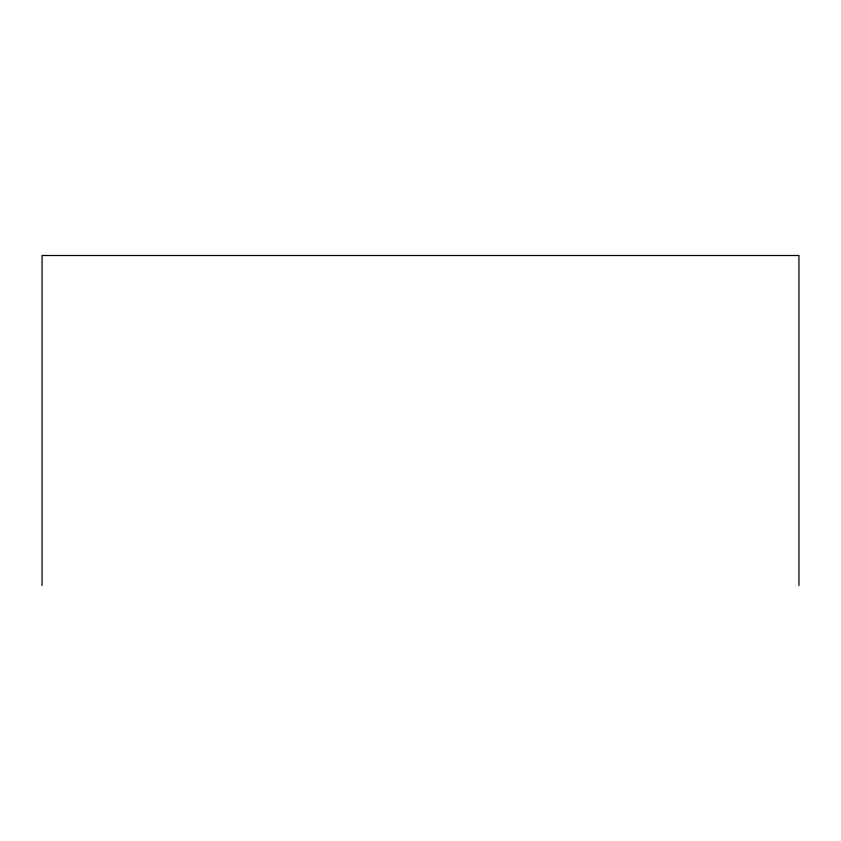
<?xml version="1.0" encoding="UTF-8"?>
<svg xmlns="http://www.w3.org/2000/svg" width="841" height="841" viewBox="0 0 841 841"><rect width="100%" height="100%" fill="white"/><g stroke="black" fill="none" stroke-linecap="round" stroke-linejoin="round"><path stroke-width="1.26" d="M798.95 585.494L798.95 255.506L42.05 255.506L42.05 585.494"/></g></svg>
